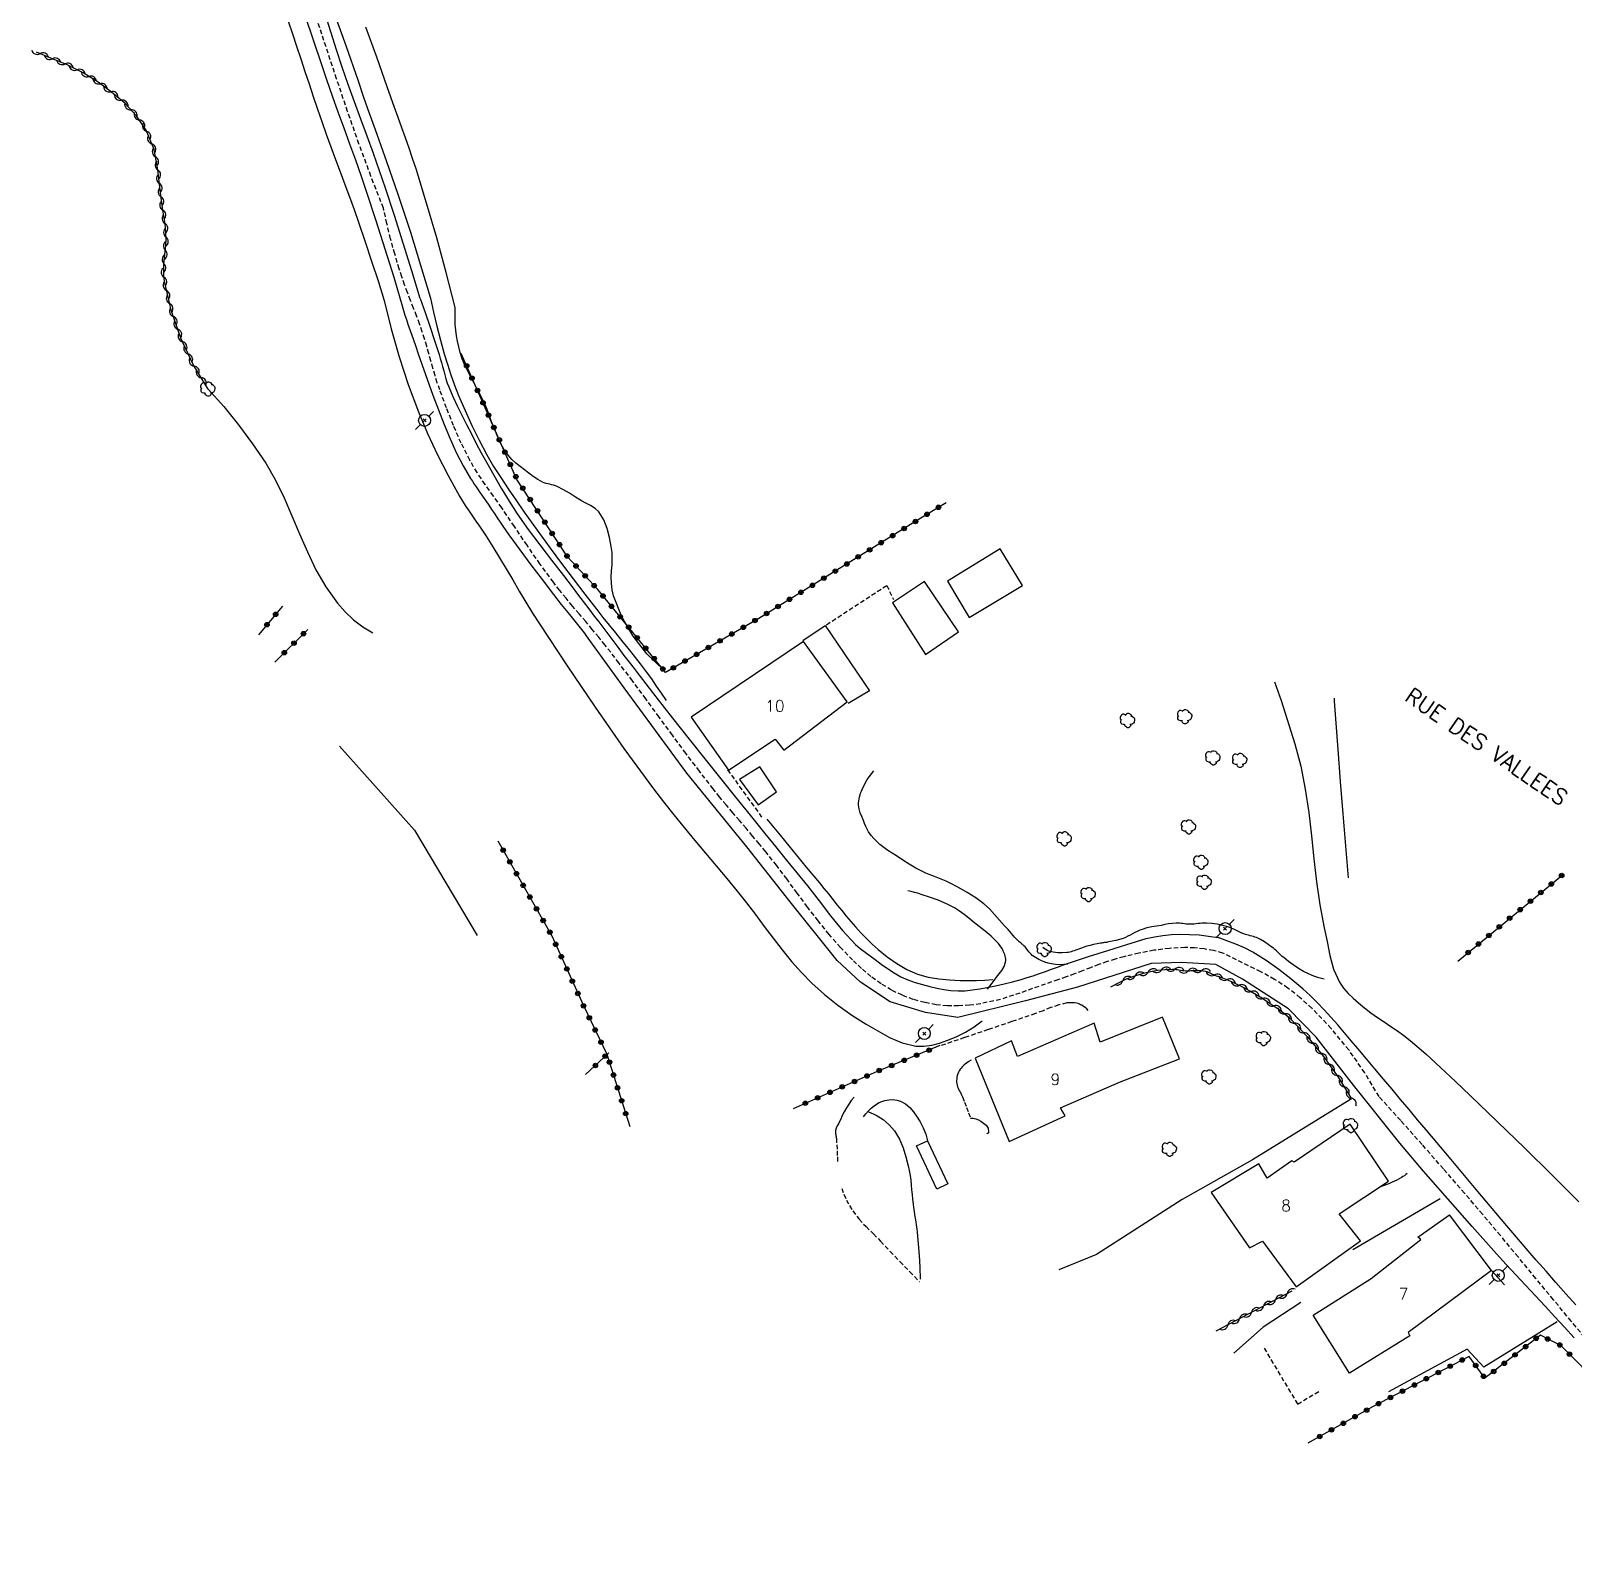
# Model space of a CAD drawing. Header units: millimetres. Extents: x 182998 to 184000, y 151998 to 153001.
# Drawn here: x 183378.7 to 183550.4, y 152199.2 to 152367.8 of the extents above; entities that cross this region are included whole.
import ezdxf
from ezdxf.enums import TextEntityAlignment as Align

# ---------------------------------------------------------------- set-up
doc = ezdxf.new("R2010")
doc.units = ezdxf.units.MM
doc.linetypes.add('DASHED', pattern=[0.75, 0.5, -0.25])
doc.layers.get('0').update_dxf_attribs({"linetype": 'CONTINUOUS'})
for name, color, linetype in [('W0001', 6, 'DASHED'), ('W0008', 7, 'CONTINUOUS'), ('W0017', 7, 'CONTINUOUS'), ('W0071', 7, 'CONTINUOUS'), ('W0101', 7, 'CONTINUOUS'), ('W0104', 1, 'CONTINUOUS'), ('W0112', 1, 'DASHED'), ('W0211', 2, 'CONTINUOUS'), ('W0214', 2, 'CONTINUOUS'), ('W0300', 7, 'CONTINUOUS'), ('W0310', 3, 'CONTINUOUS'), ('W0322', 7, 'CONTINUOUS'), ('W0323', 7, 'CONTINUOUS'), ('W0473', 7, 'CONTINUOUS'), ('W0510', 5, 'CONTINUOUS'), ('W0989', 7, 'CONTINUOUS'), ('W0991', 7, 'CONTINUOUS')]:
    doc.layers.add(name, color=color, linetype=linetype)
doc.styles.get("Standard").update_dxf_attribs({"font": 'romans.shx', "width": 0.85})

# ---------------------------------------------------------------- blocks, each defined once
blk = doc.blocks.new('T300')
for p, q in [((-0.8, 0.51), (-0.86, 0.34)), ((-0.86, 0.34), (-0.86, 0.17)), ((-0.86, 0.17), (-0.74, 0.06)), ((-0.69, 0.63), (-0.8, 0.51)), ((-0.8, -0.06), (-0.74, 0.06)), ((-0.74, 0.06), (-0.69, 0.11)), ((-0.57, 0.69), (-0.69, 0.63)), ((-0.46, 0.69), (-0.57, 0.69)), ((-0.29, 0.63), (-0.46, 0.69)), ((-0.29, 0.63), (-0.17, 0.74)), ((-0.23, 0.57), (-0.29, 0.63)), ((-0.17, 0.74), (-0.06, 0.8)), ((-0.06, 0.8), (0.06, 0.8)), ((0.06, 0.8), (0.23, 0.74)), ((0.23, 0.74), (0.34, 0.63)), ((0.34, 0.63), (0.4, 0.51)), ((0.46, 0.46), (0.34, 0.46)), ((0.4, 0.51), (0.4, 0.46)), ((0.57, 0.4), (0.46, 0.46)), ((0.57, 0.4), (0.69, 0.29)), ((0.69, 0.29), (0.74, 0.17)), ((0.74, 0.06), (0.69, -0.17)), ((0.74, 0.17), (0.74, 0.06)), ((-0.8, -0.17), (-0.8, -0.06)), ((-0.8, -0.23), (-0.8, -0.17)), ((-0.74, -0.34), (-0.8, -0.23)), ((-0.69, -0.4), (-0.74, -0.34)), ((-0.51, -0.46), (-0.69, -0.4)), ((-0.4, -0.46), (-0.51, -0.46)), ((-0.4, -0.46), (-0.34, -0.46)), ((-0.34, -0.46), (-0.34, -0.4)), ((-0.34, -0.51), (-0.34, -0.46)), ((-0.29, -0.63), (-0.34, -0.51)), ((-0.17, -0.74), (-0.29, -0.63)), ((-0.06, -0.8), (-0.17, -0.74)), ((0.06, -0.8), (-0.06, -0.8)), ((0.17, -0.74), (0.06, -0.8)), ((0.23, -0.69), (0.17, -0.74)), ((0.29, -0.46), (0.23, -0.46)), ((0.29, -0.63), (0.23, -0.69)), ((0.46, -0.4), (0.29, -0.46)), ((0.34, -0.51), (0.29, -0.63)), ((0.34, -0.51), (0.34, -0.46)), ((0.57, -0.34), (0.46, -0.4)), ((0.63, -0.29), (0.57, -0.34)), ((0.69, -0.17), (0.63, -0.29))]:
    blk.add_line(p, q)
blk = doc.blocks.new('T473')
for p, q in [((-0.166667, 0.166667), (0.166667, -0.166667)), ((-0.166667, -0.166667), (0.166667, 0.166667)), ((0.500001, 0.500001), (1.000002, 1.000002)), ((-1.000002, -1.000002), (-0.500001, -0.500001))]:
    blk.add_line(p, q)
blk.add_ellipse((0, 0), major_axis=(0.471405, 0.471405), ratio=1, start_param=5.4977871438, end_param=11.780972451)
blk = doc.blocks.new('t310o')
at = {"color": 0, "linetype": 'Continuous'}
for centre, start, end in [((-0.5, 0.38), 216.8699, 323.1304), ((0.5, -0.37), 36.8699, 143.1303)]:
    blk.add_arc(centre, 0.625, start, end, dxfattribs=at)
blk = doc.blocks.new('t323o')
at = {"color": 0, "linetype": 'Continuous'}
for radius in [0.25, 0.15]:
    blk.add_circle((0, 0), radius, dxfattribs=at)
blk = doc.blocks.new('t322o')
at = {"color": 0, "linetype": 'Continuous'}
for radius in [0.25, 0.15]:
    blk.add_circle((0, 0), radius, dxfattribs=at)

msp = doc.modelspace()

# ---------------------------------------------------------------- linework, layer by layer
at = {"layer": 'W0001'}
msp.add_lwpolyline([(183552.13, 152221.85), (183550.15, 152224.22), (183548.17, 152226.61), (183546.21, 152228.99), (183544.24, 152231.37), (183542.26, 152233.75), (183540.27, 152236.12), (183538.27, 152238.47), (183535.92, 152241.18), (183533.55, 152243.88), (183531.16, 152246.56), (183528.75, 152249.22), (183527.16, 152251.88), (183525.39, 152254.42), (183523.42, 152256.81), (183521.28, 152259.05), (183519.98, 152260.23), (183518.59, 152261.3), (183517.12, 152262.27), (183515.58, 152263.12), (183511.35, 152265.2), (183510.32, 152265.47), (183509.27, 152265.66), (183508.21, 152265.77), (183507.14, 152265.81), (183505.41, 152265.72), (183503.7, 152265.5), (183502.01, 152265.18), (183500.33, 152264.79), (183499.39, 152264.53), (183498.47, 152264.24), (183497.55, 152263.92), (183496.64, 152263.57), (183495.74, 152263.22), (183494.83, 152262.88), (183493.92, 152262.54), (183493.01, 152262.22), (183490.88, 152261.49), (183488.76, 152260.72), (183486.6, 152260.04), (183484.38, 152259.55), (183483.16, 152259.39), (183481.93, 152259.31), (183480.69, 152259.32), (183479.45, 152259.44), (183478.17, 152259.69), (183476.9, 152260.04), (183475.68, 152260.5), (183474.49, 152261.07), (183473.31, 152261.78), (183472.19, 152262.59), (183471.14, 152263.49), (183470.14, 152264.43), (183468.8, 152265.82), (183467.52, 152267.28), (183466.31, 152268.79), (183465.13, 152270.32), (183463.99, 152271.87), (183462.84, 152273.42), (183461.67, 152274.96), (183460.47, 152276.47), (183459.75, 152277.34), (183459.01, 152278.22), (183458.28, 152279.08), (183457.54, 152279.95), (183456.8, 152280.82), (183456.07, 152281.69), (183455.34, 152282.57), (183454.63, 152283.46), (183453.09, 152285.44), (183451.58, 152287.43), (183450.09, 152289.44), (183448.6, 152291.46), (183447.12, 152293.48), (183445.63, 152295.49), (183444.13, 152297.49), (183442.59, 152299.47), (183441.88, 152300.35), (183441.16, 152301.22), (183440.43, 152302.09), (183439.7, 152302.95), (183438.96, 152303.82), (183438.24, 152304.69), (183437.53, 152305.57), (183436.83, 152306.46), (183435.34, 152308.5), (183433.9, 152310.58), (183432.49, 152312.67), (183431.08, 152314.75), (183430.16, 152316.06), (183429.23, 152317.35), (183428.34, 152318.67), (183427.52, 152320.04), (183426.56, 152321.95), (183425.71, 152323.9), (183424.93, 152325.87), (183424.19, 152327.87), (183423.91, 152328.67), (183423.66, 152329.47), (183423.42, 152330.28), (183423.19, 152331.1), (183422.96, 152331.91), (183422.73, 152332.73), (183422.49, 152333.54), (183422.23, 152334.34), (183421.93, 152335.22), (183421.61, 152336.1), (183421.27, 152336.96), (183420.93, 152337.83), (183420.6, 152338.7), (183420.27, 152339.57), (183419.96, 152340.45), (183419.67, 152341.34), (183419.17, 152343.01), (183418.71, 152344.7), (183418.29, 152346.39), (183417.91, 152348.1), (183416.52, 152351.66), (183415.19, 152355.25), (183413.92, 152358.86), (183412.7, 152362.49), (183411.28, 152366.76), (183409.87, 152371.05)], dxfattribs=at)
at = {"layer": 'W0008'}
for points in [[(183409.19, 152369.48), (183410.07, 152366.84), (183410.96, 152364.2), (183411.57, 152362.41), (183412.21, 152360.62), (183412.85, 152358.83), (183413.5, 152357.05), (183414.15, 152355.26), (183414.8, 152353.47), (183415.43, 152351.68), (183416.04, 152349.89), (183417.07, 152346.73), (183418.07, 152343.57), (183419.05, 152340.41), (183419.99, 152337.23)], [(183421.99, 152338.04), (183421.07, 152341.13), (183420.12, 152344.21), (183419.15, 152347.27), (183418.14, 152350.33), (183417.48, 152352.27), (183416.8, 152354.19), (183416.1, 152356.11), (183415.4, 152358.02), (183414.69, 152359.94), (183414, 152361.86), (183413.33, 152363.79), (183412.69, 152365.73), (183411.63, 152369.03)], [(183421.99, 152338.04), (183422.54, 152336.5), (183423.08, 152334.95), (183423.6, 152333.39), (183424.11, 152331.83), (183424.24, 152331.38), (183424.37, 152330.92), (183424.49, 152330.47), (183424.62, 152330.01), (183424.74, 152329.55), (183424.87, 152329.1), (183425.02, 152328.64), (183425.18, 152328.2), (183425.63, 152327.13), (183426.12, 152326.09), (183426.64, 152325.06), (183427.16, 152324.04), (183427.7, 152322.98), (183428.24, 152321.92), (183428.8, 152320.87), (183429.37, 152319.82), (183430.19, 152318.37), (183431.03, 152316.92), (183431.9, 152315.5), (183432.81, 152314.09), (183434.04, 152312.34), (183435.33, 152310.63), (183436.64, 152308.93), (183437.94, 152307.23), (183438.43, 152306.59), (183438.92, 152305.94), (183439.41, 152305.29), (183439.9, 152304.64), (183440.4, 152304), (183440.89, 152303.35), (183441.38, 152302.7), (183441.88, 152302.06), (183442.44, 152301.31), (183443, 152300.57), (183443.57, 152299.82), (183444.13, 152299.08), (183444.69, 152298.33), (183445.26, 152297.59), (183445.82, 152296.85), (183446.39, 152296.11), (183448.24, 152293.73), (183450.1, 152291.35), (183451.96, 152288.99), (183453.83, 152286.63), (183455.46, 152284.59), (183457.1, 152282.56), (183458.75, 152280.53), (183460.39, 152278.5), (183461.57, 152277.04), (183462.75, 152275.58), (183463.94, 152274.12), (183465.13, 152272.66), (183466.43, 152271.02), (183467.7, 152269.34), (183469.03, 152267.7), (183470.47, 152266.16), (183470.99, 152265.7), (183471.53, 152265.28), (183472.09, 152264.88), (183472.65, 152264.48), (183473.34, 152263.97), (183474.04, 152263.46), (183474.76, 152262.98), (183475.51, 152262.55), (183476.29, 152262.21), (183477.1, 152261.93), (183477.91, 152261.69), (183478.74, 152261.48), (183479.51, 152261.3), (183480.29, 152261.15), (183481.08, 152261.03), (183481.88, 152260.98), (183482.69, 152261.01), (183483.5, 152261.1), (183484.3, 152261.23), (183485.1, 152261.37), (183486.06, 152261.55), (183487.01, 152261.76), (183487.96, 152261.99), (183488.9, 152262.25), (183489.59, 152262.46), (183490.26, 152262.68), (183490.94, 152262.91), (183491.61, 152263.15), (183492.28, 152263.39), (183492.95, 152263.63), (183493.63, 152263.87), (183494.3, 152264.1), (183496.42, 152264.8), (183498.55, 152265.48), (183500.68, 152266.16), (183502.81, 152266.83)], [(183419.99, 152337.23), (183420.14, 152336.72), (183420.3, 152336.21), (183420.47, 152335.7), (183420.63, 152335.19), (183420.92, 152334.37), (183421.21, 152333.54), (183421.5, 152332.71), (183421.79, 152331.89), (183422.19, 152330.74), (183422.59, 152329.58), (183422.99, 152328.43), (183423.42, 152327.29), (183424.04, 152325.66), (183424.67, 152324.04), (183425.34, 152322.43), (183426.06, 152320.84), (183426.42, 152320.12), (183426.8, 152319.42), (183427.19, 152318.72), (183427.6, 152318.03), (183427.81, 152317.71), (183428.01, 152317.39), (183428.23, 152317.08), (183428.44, 152316.77), (183428.66, 152316.46), (183428.88, 152316.15), (183429.1, 152315.84), (183429.31, 152315.53), (183429.63, 152315.05), (183429.95, 152314.58), (183430.27, 152314.11), (183430.58, 152313.63), (183430.9, 152313.16), (183431.22, 152312.69), (183431.55, 152312.22), (183431.88, 152311.75), (183433.09, 152310.07), (183434.32, 152308.41), (183435.57, 152306.76), (183436.83, 152305.11), (183437.71, 152303.99), (183438.61, 152302.87), (183439.51, 152301.75), (183440.42, 152300.65)], [(183531.05, 152244.03), (183525.89, 152250.48), (183521.74, 152255.84), (183518.68, 152259), (183513.54, 152262.28), (183510.59, 152263.92), (183506.77, 152264.14), (183503.38, 152264.03), (183495.19, 152261.41), (183489.4, 152259.88), (183481.86, 152258.02), (183478.25, 152258.57), (183474.32, 152259.77), (183471.04, 152261.95), (183468.42, 152264.36), (183463.18, 152270.91), (183458.37, 152277.03), (183451.7, 152285.22), (183444.71, 152294.73), (183440.42, 152300.65)], [(183502.81, 152266.83), (183503.75, 152267.02), (183504.69, 152267.16), (183505.64, 152267.25), (183506.59, 152267.29), (183507.65, 152267.28), (183508.72, 152267.22), (183509.78, 152267.09), (183510.83, 152266.91)], [(183550.67, 152226.03), (183549.56, 152227.28), (183548.45, 152228.53), (183547.34, 152229.78), (183546.24, 152231.03), (183545.14, 152232.3), (183542.34, 152235.58), (183539.55, 152238.89), (183536.78, 152242.21), (183534, 152245.52), (183533.05, 152246.65), (183532.1, 152247.78), (183531.15, 152248.91), (183530.2, 152250.04), (183529.25, 152251.17), (183528.3, 152252.3), (183527.35, 152253.43), (183526.39, 152254.56), (183525.65, 152255.44), (183524.91, 152256.33), (183524.16, 152257.2), (183523.39, 152258.07), (183522.64, 152258.88), (183521.87, 152259.68), (183521.09, 152260.46), (183520.27, 152261.21), (183518.95, 152262.31), (183517.58, 152263.37), (183516.17, 152264.36), (183514.71, 152265.28), (183513.78, 152265.77), (183512.81, 152266.19), (183511.82, 152266.56), (183510.83, 152266.91)], [(183550.48, 152222.36), (183549.41, 152223.55), (183548.34, 152224.72), (183547.25, 152225.89), (183546.16, 152227.05), (183545.07, 152228.22), (183543.99, 152229.38), (183542.9, 152230.55), (183541.83, 152231.73), (183539.11, 152234.78), (183536.4, 152237.85), (183533.72, 152240.93), (183531.05, 152244.03)]]:
    msp.add_lwpolyline(points, dxfattribs=at)
at = {"layer": 'W0017'}
for points in [[(183531.87, 152240.66), (183531.72, 152240.54), (183531.57, 152240.42), (183531.41, 152240.31), (183531.25, 152240.21), (183531, 152240.06), (183530.74, 152239.93), (183530.47, 152239.8), (183530.21, 152239.68), (183529.92, 152239.55), (183529.63, 152239.43), (183529.33, 152239.31), (183529.03, 152239.2)], [(183542.73, 152228.28), (183541.27, 152229.85)], [(183548.6, 152224.15), (183540.43, 152219.1), (183538.55, 152221.12), (183529.79, 152216.38)]]:
    msp.add_lwpolyline(points, dxfattribs=at)
at = {"layer": 'W0071'}
for points in [[(183494.11, 152263.96), (183493.65, 152263.91), (183493.19, 152263.9), (183492.74, 152263.92), (183492.28, 152263.99), (183491.92, 152264.07), (183491.56, 152264.19), (183491.22, 152264.34), (183490.88, 152264.49), (183490.69, 152264.59), (183490.5, 152264.69), (183490.32, 152264.81), (183490.15, 152264.94), (183490.02, 152265.06), (183489.9, 152265.19), (183489.78, 152265.33), (183489.67, 152265.47), (183489.57, 152265.61), (183489.46, 152265.75), (183489.34, 152265.88), (183489.22, 152266.01), (183489.15, 152266.08), (183489.08, 152266.14), (183489, 152266.2), (183488.93, 152266.26), (183488.85, 152266.32), (183488.78, 152266.38), (183488.7, 152266.45), (183488.63, 152266.51), (183488.43, 152266.72), (183488.22, 152266.93), (183488.03, 152267.14), (183487.83, 152267.36), (183487.64, 152267.58), (183487.45, 152267.8), (183487.26, 152268.01), (183487.06, 152268.23), (183486.5, 152268.85), (183485.95, 152269.48), (183485.38, 152270.1), (183484.76, 152270.67), (183483.86, 152271.34), (183482.91, 152271.93), (183481.93, 152272.48), (183480.94, 152273), (183480.57, 152273.18), (183480.2, 152273.34), (183479.82, 152273.49), (183479.44, 152273.63), (183479.06, 152273.78), (183478.68, 152273.93), (183478.3, 152274.09), (183477.94, 152274.26), (183477.19, 152274.66), (183476.45, 152275.09), (183475.73, 152275.54), (183475.02, 152276), (183474.55, 152276.31), (183474.08, 152276.61), (183473.63, 152276.94), (183473.19, 152277.29), (183472.85, 152277.61), (183472.52, 152277.94), (183472.21, 152278.29), (183471.93, 152278.67), (183471.75, 152278.98), (183471.6, 152279.3), (183471.46, 152279.63), (183471.34, 152279.96), (183471.17, 152280.38), (183471, 152280.8), (183470.87, 152281.24), (183470.8, 152281.7), (183470.81, 152281.92), (183470.82, 152282.15), (183470.86, 152282.37), (183470.91, 152282.58), (183470.97, 152282.79), (183471.04, 152283), (183471.12, 152283.21), (183471.2, 152283.41), (183471.46, 152283.97), (183471.77, 152284.51), (183472.12, 152285.01), (183472.52, 152285.49)], [(183485.15, 152261.18), (183485.42, 152261.5), (183485.67, 152261.83), (183485.92, 152262.16), (183486.16, 152262.5), (183486.45, 152262.88), (183486.75, 152263.27), (183487.02, 152263.7), (183487.17, 152264.18), (183487.19, 152264.35), (183487.19, 152264.52), (183487.16, 152264.69), (183487.13, 152264.86), (183487.08, 152265.02), (183487.02, 152265.17), (183486.96, 152265.32), (183486.89, 152265.47), (183486.74, 152265.75), (183486.57, 152266.01), (183486.37, 152266.25), (183486.16, 152266.49), (183485.56, 152267.08), (183484.91, 152267.63), (183484.24, 152268.15), (183483.58, 152268.68), (183483.08, 152269.08), (183482.57, 152269.49), (183482.05, 152269.87), (183481.5, 152270.22), (183480.6, 152270.68), (183479.67, 152271.07), (183478.72, 152271.41), (183477.77, 152271.73), (183477.4, 152271.85), (183477.03, 152271.95), (183476.66, 152272.05), (183476.28, 152272.13)]]:
    msp.add_lwpolyline(points, dxfattribs=at)
at = {"layer": 'W0101'}
for points in [[(183456.32, 152285.55), (183461.54, 152289), (183462.47, 152287.76), (183469.54, 152293.15), (183464.68, 152299.86), (183452.16, 152291.44)], [(183452.16, 152291.44), (183456.32, 152285.55)], [(183525.55, 152246.16), (183519.32, 152241.92), (183519.04, 152242.09), (183516.31, 152240.15), (183515.36, 152241.73), (183510.08, 152238.55), (183514.32, 152232.38), (183515.78, 152233.14), (183519.51, 152228.03), (183526.7, 152233.16), (183524.31, 152236.17), (183529.82, 152239.82)], [(183529.82, 152239.82), (183525.55, 152246.16)], [(183541.27, 152229.85), (183531.98, 152222.95), (183532.18, 152222.61), (183525.47, 152218.45), (183521.4, 152224.88), (183527.88, 152228.98), (183533.41, 152233.31), (183533.07, 152233.59), (183536.58, 152236.08)], [(183541.27, 152229.85), (183536.58, 152236.08)]]:
    msp.add_lwpolyline(points, dxfattribs=at)
msp.add_lwpolyline([(183497.03, 152257.39), (183488.49, 152253.68), (183487.82, 152255.42), (183483.78, 152253.49), (183487.57, 152244.22), (183493.8, 152247.09), (183493.29, 152247.96), (183499.86, 152250.82), (183506.54, 152253.43), (183504.66, 152258.06), (183497.7, 152255.28)], close=True, dxfattribs=at)
at = {"layer": 'W0104'}
for points in [[(183480.69, 152306.6), (183483.13, 152302.53), (183489.05, 152306.12), (183486.58, 152310.17)], [(183474.59, 152304.19), (183478.27, 152298.43), (183481.92, 152300.96), (183478.16, 152306.55)], [(183457.55, 152284.51), (183459.63, 152281.7), (183461.68, 152283.13), (183459.83, 152285.91)], [(183478.5, 152244.31), (183480.74, 152239.51), (183479.51, 152238.93), (183477.26, 152243.73), (183478.5, 152244.31)]]:
    msp.add_lwpolyline(points, close=True, dxfattribs=at)
msp.add_lwpolyline([(183464.6, 152300), (183467.1, 152301.66), (183472.01, 152294.39), (183469.65, 152292.96)], dxfattribs=at)
at = {"layer": 'W0112'}
for points in [[(183467.24, 152301.74), (183473.95, 152306.12), (183474.68, 152304.55)], [(183456.21, 152285.6), (183460.14, 152280.16)], [(183496.38, 152258.82), (183496.21, 152258.98), (183496.03, 152259.13), (183495.85, 152259.26), (183495.65, 152259.38), (183495.52, 152259.45), (183495.39, 152259.52), (183495.26, 152259.57), (183495.12, 152259.61), (183494.84, 152259.65), (183494.56, 152259.67), (183494.27, 152259.67), (183493.99, 152259.64), (183493.09, 152259.43), (183492.21, 152259.12), (183491.35, 152258.78), (183490.49, 152258.46), (183487.86, 152257.57), (183485.23, 152256.68), (183482.61, 152255.79), (183479.99, 152254.89)], [(183483.35, 152253.26), (183483.08, 152253.11), (183482.82, 152252.94), (183482.57, 152252.75), (183482.34, 152252.53), (183482.22, 152252.4), (183482.11, 152252.26), (183482.01, 152252.1), (183481.92, 152251.94), (183481.85, 152251.76), (183481.79, 152251.57), (183481.75, 152251.38), (183481.73, 152251.19), (183481.72, 152251.01), (183481.72, 152250.83), (183481.75, 152250.66), (183481.78, 152250.48), (183481.84, 152250.31), (183481.9, 152250.15), (183481.97, 152249.98), (183482.06, 152249.83), (183482.14, 152249.67), (183482.22, 152249.51), (183482.3, 152249.35), (183482.37, 152249.19), (183482.61, 152248.61), (183482.84, 152248.02), (183483.06, 152247.43), (183483.27, 152246.83)], [(183470.3, 152249.16), (183470, 152248.77), (183469.72, 152248.37), (183469.46, 152247.96), (183469.21, 152247.54), (183469.07, 152247.27), (183468.94, 152246.99), (183468.82, 152246.72), (183468.7, 152246.44), (183468.58, 152246.2), (183468.44, 152245.95), (183468.33, 152245.7), (183468.25, 152245.43), (183468.24, 152245.32), (183468.24, 152245.21), (183468.25, 152245.1), (183468.27, 152244.99), (183468.29, 152244.88), (183468.31, 152244.78), (183468.32, 152244.67), (183468.34, 152244.56), (183468.38, 152243.87), (183468.42, 152243.18), (183468.45, 152242.5), (183468.48, 152241.81)], [(183483.27, 152246.83), (183483.58, 152246.81), (183483.88, 152246.74), (183484.16, 152246.63), (183484.42, 152246.47), (183484.7, 152246.28), (183485.01, 152246.04), (183485.24, 152245.69), (183485.29, 152245.26), (183485.27, 152245.19), (183485.21, 152245.13), (183485.14, 152245.1), (183485.07, 152245.09)], [(183468.93, 152239), (183469.17, 152238.35), (183469.46, 152237.71), (183469.79, 152237.09), (183470.16, 152236.5), (183470.86, 152235.59), (183471.64, 152234.75), (183472.46, 152233.95), (183473.25, 152233.13), (183474.33, 152231.99), (183475.41, 152230.86), (183476.5, 152229.73), (183477.58, 152228.63)], [(183515.95, 152221.23), (183519.68, 152215), (183522.13, 152216.46)]]:
    msp.add_lwpolyline(points, dxfattribs=at)
at = {"layer": 'W0211'}
for points in [[(183412.32, 152370.09), (183413.72, 152366.19), (183415.09, 152362.28), (183415.71, 152360.47), (183416.34, 152358.67), (183416.98, 152356.87), (183417.62, 152355.08), (183418.26, 152353.28), (183418.89, 152351.48), (183419.51, 152349.67), (183420.12, 152347.86), (183420.91, 152345.42), (183421.67, 152342.98), (183422.42, 152340.53), (183423.14, 152338.07)], [(183407.3, 152368.91), (183407.78, 152367.52), (183408.25, 152366.12), (183408.71, 152364.72), (183409.17, 152363.32), (183409.63, 152361.92), (183410.09, 152360.52), (183410.56, 152359.12), (183411.04, 152357.73), (183411.54, 152356.32), (183412.05, 152354.93), (183412.57, 152353.53), (183413.1, 152352.14), (183413.62, 152350.74), (183414.14, 152349.35), (183414.65, 152347.95), (183415.14, 152346.54), (183415.88, 152344.37), (183416.6, 152342.2), (183417.31, 152340.02), (183417.99, 152337.83)], [(183417.99, 152337.83), (183418.77, 152334.67), (183419.67, 152331.55), (183420.68, 152328.46), (183421.82, 152325.42), (183422.82, 152323.01), (183423.92, 152320.65), (183425.11, 152318.33), (183426.37, 152316.05), (183426.71, 152315.48), (183427.07, 152314.91), (183427.44, 152314.36), (183427.83, 152313.81), (183428.21, 152313.27), (183428.6, 152312.72), (183428.97, 152312.17), (183429.34, 152311.61), (183430.1, 152310.4), (183430.85, 152309.18), (183431.58, 152307.95), (183432.31, 152306.72), (183433.04, 152305.49), (183433.77, 152304.26), (183434.52, 152303.04), (183435.29, 152301.84), (183438.35, 152297.17), (183441.47, 152292.55), (183444.67, 152287.98), (183447.96, 152283.49), (183449.09, 152282.03), (183450.23, 152280.58), (183451.4, 152279.16), (183452.58, 152277.74), (183453.77, 152276.33), (183454.95, 152274.92), (183456.13, 152273.51), (183457.3, 152272.08), (183458.33, 152270.8), (183459.32, 152269.48), (183460.3, 152268.16), (183461.29, 152266.85), (183462.3, 152265.54), (183463.34, 152264.26), (183464.44, 152263.02), (183465.6, 152261.84), (183467.01, 152260.57), (183468.49, 152259.39), (183470.05, 152258.3), (183471.66, 152257.29), (183472.94, 152256.53), (183474.26, 152255.79), (183475.67, 152255.19), (183477.17, 152254.84), (183478.06, 152254.82), (183478.95, 152254.94), (183479.81, 152255.17), (183480.64, 152255.45), (183481.69, 152255.87), (183482.7, 152256.38), (183483.67, 152256.98), (183484.58, 152257.65)], [(183423.14, 152338.07), (183423.48, 152336.51), (183423.85, 152334.96), (183424.25, 152333.42), (183424.68, 152331.89), (183425.04, 152330.72), (183425.43, 152329.56), (183425.84, 152328.4), (183426.28, 152327.26), (183427, 152325.58), (183427.75, 152323.91), (183428.56, 152322.27), (183429.42, 152320.65), (183430.18, 152319.36), (183430.98, 152318.11), (183431.81, 152316.87), (183432.65, 152315.64), (183433.58, 152314.28), (183434.54, 152312.93), (183435.5, 152311.6), (183436.48, 152310.26), (183437.75, 152308.54), (183439.04, 152306.83), (183440.35, 152305.13), (183441.66, 152303.43), (183442.34, 152302.56), (183443.03, 152301.7), (183443.73, 152300.84), (183444.43, 152299.98), (183445.13, 152299.12), (183445.82, 152298.25), (183446.5, 152297.38), (183447.16, 152296.49), (183447.74, 152295.71), (183448.29, 152294.91), (183448.84, 152294.11), (183449.37, 152293.3)], [(183449.04, 152296.74), (183447.25, 152298.49), (183445.72, 152300.47), (183444.47, 152302.63), (183443.53, 152304.95), (183443.36, 152305.63), (183443.29, 152306.33), (183443.28, 152307.03), (183443.31, 152307.72), (183443.36, 152308.4), (183443.39, 152309.08), (183443.37, 152309.77), (183443.28, 152310.46), (183443.08, 152311.44), (183442.83, 152312.44), (183442.46, 152313.4), (183441.9, 152314.29), (183441.48, 152314.69), (183440.98, 152315), (183440.46, 152315.26), (183439.97, 152315.53), (183439.31, 152315.95), (183438.64, 152316.37), (183437.96, 152316.77), (183437.25, 152317.12), (183437.05, 152317.2), (183436.84, 152317.26), (183436.64, 152317.32), (183436.43, 152317.37), (183436.23, 152317.41), (183436.02, 152317.47), (183435.82, 152317.54), (183435.62, 152317.62), (183435.09, 152317.91), (183434.58, 152318.24), (183434.09, 152318.6), (183433.61, 152318.97), (183433.13, 152319.34), (183432.65, 152319.72), (183432.19, 152320.13), (183431.79, 152320.6), (183431.33, 152321.29), (183430.92, 152322.03), (183430.57, 152322.79), (183430.26, 152323.56), (183429.96, 152324.33), (183429.67, 152325.1), (183429.37, 152325.87), (183429.04, 152326.63), (183428.71, 152327.3), (183428.36, 152327.96), (183428, 152328.62), (183427.64, 152329.28), (183427.29, 152329.95), (183426.97, 152330.63), (183426.68, 152331.33), (183426.45, 152332.05), (183426.29, 152332.66), (183426.15, 152333.28), (183426.05, 152333.9), (183425.97, 152334.53), (183425.91, 152335.15), (183425.89, 152335.78), (183425.88, 152336.41), (183425.91, 152337.04)], [(183517.11, 152295.4), (183517.87, 152293.3), (183519.37, 152288.5), (183520.04, 152285.98), (183520.54, 152283.42), (183520.92, 152280.84), (183521.22, 152278.26), (183521.5, 152275.69), (183521.8, 152273.12), (183522.17, 152270.55), (183522.66, 152268), (183522.96, 152266.48), (183523.27, 152264.93), (183523.69, 152263.39), (183524.34, 152261.94), (183524.78, 152261.29), (183525.3, 152260.71), (183525.87, 152260.18), (183526.45, 152259.67), (183527.13, 152259.09), (183527.85, 152258.55), (183528.58, 152258.03), (183529.32, 152257.53), (183530.06, 152257.03), (183530.8, 152256.53), (183531.53, 152256.01), (183532.23, 152255.46), (183533.95, 152253.98), (183535.61, 152252.45), (183537.25, 152250.89), (183538.88, 152249.34), (183541.94, 152246.41), (183544.97, 152243.47), (183547.99, 152240.5), (183550.98, 152237.52)], [(183460.61, 152280.1), (183462.07, 152278.32), (183463.53, 152276.55), (183464.99, 152274.77), (183466.45, 152273), (183466.95, 152272.38), (183467.45, 152271.77), (183467.94, 152271.15), (183468.43, 152270.53), (183468.93, 152269.92), (183469.43, 152269.31), (183469.94, 152268.7), (183470.47, 152268.11), (183471.07, 152267.45), (183471.68, 152266.8), (183472.32, 152266.17), (183473, 152265.59), (183474.01, 152264.79), (183475.06, 152264.04), (183476.18, 152263.37), (183477.37, 152262.84), (183478.54, 152262.5), (183479.73, 152262.32), (183480.93, 152262.23), (183482.12, 152262.16), (183483.02, 152262.13), (183483.93, 152262.13), (183484.84, 152262.17), (183485.74, 152262.25)], [(183471.93, 152247.51), (183472.76, 152247.14), (183473.53, 152246.66), (183474.22, 152246.08), (183474.82, 152245.4), (183475.38, 152244.5), (183475.79, 152243.51), (183476.08, 152242.5), (183476.34, 152241.5), (183476.45, 152240.98), (183476.54, 152240.45), (183476.61, 152239.92), (183476.67, 152239.38), (183476.71, 152238.85), (183476.76, 152238.32), (183476.81, 152237.79), (183476.87, 152237.26), (183476.93, 152236.87), (183476.98, 152236.48), (183477.05, 152236.08), (183477.11, 152235.69), (183477.17, 152235.3), (183477.22, 152234.91), (183477.28, 152234.51), (183477.32, 152234.12), (183477.44, 152232.82), (183477.54, 152231.52), (183477.61, 152230.22), (183477.66, 152228.92)]]:
    msp.add_lwpolyline(points, dxfattribs=at)
at = {"layer": 'W0214'}
for points in [[(183425.91, 152337.04), (183424.91, 152340.93), (183423.85, 152344.8), (183422.72, 152348.66), (183421.54, 152352.49), (183421.16, 152353.64), (183420.77, 152354.78), (183420.37, 152355.92), (183419.96, 152357.05), (183419.54, 152358.19), (183419.13, 152359.32), (183418.72, 152360.46), (183418.33, 152361.6), (183417.16, 152364.92), (183415.96, 152368.24)], [(183471.37, 152246.97), (183471.62, 152247.32), (183471.9, 152247.65), (183472.21, 152247.94), (183472.55, 152248.21), (183472.82, 152248.39), (183473.11, 152248.55), (183473.41, 152248.68), (183473.73, 152248.77), (183474.16, 152248.85), (183474.61, 152248.88), (183475.06, 152248.84), (183475.49, 152248.71), (183476.04, 152248.4), (183476.51, 152247.99), (183476.91, 152247.52), (183477.26, 152247.03), (183477.67, 152246.4), (183478.01, 152245.73), (183478.29, 152245.03), (183478.5, 152244.31)]]:
    msp.add_lwpolyline(points, dxfattribs=at)
at = {"layer": 'W0300'}
for points in [[(183398.41, 152327.96), (183400.14, 152326.01), (183401.79, 152323.98), (183403.34, 152321.88), (183404.8, 152319.71), (183405.89, 152317.82), (183406.85, 152315.86), (183407.73, 152313.86), (183408.57, 152311.85), (183409.44, 152309.84), (183410.4, 152307.86), (183411.5, 152305.95), (183412.78, 152304.15), (183413.64, 152303.17), (183414.59, 152302.29), (183415.62, 152301.5), (183416.72, 152300.82)], [(183413.01, 152288.23), (183421.38, 152278.86), (183428.34, 152267.14)], [(183522.66, 152262.28), (183522.06, 152262.44), (183521.48, 152262.64), (183520.91, 152262.88), (183520.35, 152263.15), (183519.77, 152263.49), (183519.21, 152263.87), (183518.67, 152264.27), (183518.14, 152264.69), (183517.97, 152264.83), (183517.8, 152264.98), (183517.64, 152265.13), (183517.48, 152265.28), (183517.32, 152265.44), (183517.16, 152265.59), (183516.99, 152265.73), (183516.82, 152265.87), (183516.41, 152266.16), (183515.99, 152266.44), (183515.56, 152266.69), (183515.1, 152266.91), (183514.93, 152266.98), (183514.76, 152267.04), (183514.58, 152267.09), (183514.41, 152267.13), (183514.23, 152267.17), (183514.05, 152267.22), (183513.87, 152267.27), (183513.7, 152267.33), (183513.47, 152267.42), (183513.25, 152267.52), (183513.03, 152267.63), (183512.81, 152267.73), (183512.59, 152267.84), (183512.37, 152267.94), (183512.14, 152268.04), (183511.9, 152268.12), (183511.33, 152268.27), (183510.74, 152268.4), (183510.14, 152268.49), (183509.55, 152268.54), (183509.31, 152268.54), (183509.07, 152268.53), (183508.84, 152268.5), (183508.6, 152268.48), (183508.37, 152268.45), (183508.14, 152268.42), (183507.9, 152268.4), (183507.67, 152268.4), (183507.47, 152268.4), (183507.29, 152268.42), (183507.1, 152268.45), (183506.91, 152268.47), (183506.72, 152268.5), (183506.53, 152268.52), (183506.34, 152268.53), (183506.15, 152268.54), (183505.74, 152268.5), (183505.33, 152268.44), (183504.92, 152268.36), (183504.52, 152268.28), (183503.99, 152268.19), (183503.45, 152268.1), (183502.91, 152267.99), (183502.39, 152267.83), (183502.11, 152267.73), (183501.84, 152267.61), (183501.58, 152267.47), (183501.32, 152267.33), (183501.06, 152267.19), (183500.8, 152267.06), (183500.53, 152266.93), (183500.25, 152266.82), (183499.85, 152266.7), (183499.45, 152266.6), (183499.04, 152266.51), (183498.63, 152266.43), (183498.52, 152266.41), (183498.41, 152266.39), (183498.3, 152266.37), (183498.19, 152266.36), (183498.08, 152266.34), (183497.97, 152266.33), (183497.86, 152266.31), (183497.76, 152266.29), (183497.37, 152266.22), (183496.98, 152266.14), (183496.59, 152266.05), (183496.21, 152265.95), (183496.01, 152265.89), (183495.81, 152265.82), (183495.61, 152265.75), (183495.41, 152265.67), (183495.21, 152265.6), (183495.01, 152265.52), (183494.81, 152265.45), (183494.61, 152265.39), (183494.46, 152265.35), (183494.31, 152265.3), (183494.15, 152265.27), (183493.99, 152265.25), (183493.49, 152265.23), (183492.99, 152265.24), (183492.49, 152265.3), (183492, 152265.42), (183491.82, 152265.49), (183491.64, 152265.58), (183491.48, 152265.69), (183491.33, 152265.81)], [(183525.69, 152248.97), (183514.68, 152242.18), (183506.82, 152237.77), (183497.31, 152231.65), (183493.1, 152229.95)], [(183535.57, 152237.83), (183525.83, 152232.15)], [(183520.05, 152226.31), (183515.86, 152223.56), (183512.6, 152220.65)]]:
    msp.add_lwpolyline(points, dxfattribs=at)
at = {"layer": 'W0310'}
for points in [[(183398.41, 152327.96), (183396.74, 152330.71), (183395.37, 152333.62), (183394.31, 152336.65), (183393.56, 152339.78), (183393.47, 152340.48), (183393.45, 152341.18), (183393.48, 152341.88), (183393.54, 152342.58), (183393.61, 152343.27), (183393.67, 152343.96), (183393.71, 152344.66), (183393.69, 152345.36), (183393.64, 152345.99), (183393.56, 152346.63), (183393.46, 152347.26), (183393.35, 152347.88), (183393.06, 152350.09), (183392.81, 152352.36), (183392.37, 152354.64), (183391.51, 152356.78), (183390.43, 152358.38), (183389.11, 152359.78), (183387.65, 152361), (183386.14, 152362.12), (183384.47, 152363.17), (183382.7, 152364.05), (183380.9, 152364.81), (183379.3, 152365.46)], [(183498.88, 152261.43), (183499.75, 152261.9), (183500.65, 152262.31), (183501.58, 152262.66), (183502.53, 152262.95), (183503.32, 152263.14), (183504.13, 152263.28), (183504.94, 152263.36), (183505.76, 152263.4), (183505.94, 152263.39), (183506.12, 152263.38), (183506.3, 152263.35), (183506.47, 152263.32), (183506.65, 152263.29), (183506.83, 152263.27), (183507.01, 152263.24), (183507.19, 152263.23), (183507.34, 152263.23), (183507.5, 152263.23), (183507.65, 152263.23), (183507.81, 152263.24), (183507.96, 152263.25), (183508.11, 152263.26), (183508.27, 152263.26), (183508.42, 152263.26), (183508.68, 152263.25), (183508.93, 152263.24), (183509.18, 152263.22), (183509.43, 152263.17), (183509.57, 152263.14), (183509.7, 152263.09), (183509.82, 152263.04), (183509.95, 152262.98), (183510.07, 152262.92), (183510.19, 152262.86), (183510.32, 152262.81), (183510.44, 152262.75), (183510.62, 152262.68), (183510.8, 152262.62), (183510.98, 152262.55), (183511.16, 152262.49), (183511.34, 152262.43), (183511.52, 152262.36), (183511.7, 152262.29), (183511.88, 152262.22), (183512.37, 152262), (183512.86, 152261.78), (183513.34, 152261.54), (183513.81, 152261.29), (183514.45, 152260.94), (183515.08, 152260.58), (183515.7, 152260.2), (183516.31, 152259.81), (183516.97, 152259.37), (183517.62, 152258.93), (183518.25, 152258.45), (183518.84, 152257.92), (183520.78, 152255.87), (183522.58, 152253.69), (183524.21, 152251.38), (183525.69, 152248.97)], [(183519.04, 152227.58), (183510.58, 152223.1)]]:
    msp.add_lwpolyline(points, dxfattribs=at)
at = {"layer": 'W0322'}
for points in [[(183406.67, 152303.79), (183403.99, 152300.6)], [(183430.64, 152277.7), (183436.67, 152267.1), (183440.17, 152259.36), (183442.79, 152253.93)], [(183442.79, 152253.93), (183445.33, 152245.9)]]:
    msp.add_lwpolyline(points, dxfattribs=at)
at = {"layer": 'W0323'}
for points in [[(183480.56, 152315.32), (183477.08, 152313.19), (183459.7, 152302.44), (183449.31, 152296.44), (183441.77, 152305.66), (183438.4, 152309.3), (183432.78, 152317.9), (183426.56, 152331.92)], [(183409.48, 152301.2), (183405.82, 152297.57)], [(183537.51, 152264.3), (183549.33, 152274.03)], [(183479.87, 152254.89), (183472.88, 152252.03), (183463.51, 152247.87)], [(183440.42, 152251.67), (183443.01, 152254.1)], [(183544.65, 152181.81), (183552.47, 152187.35), (183561.91, 152194.15), (183567.94, 152199.28), (183563.34, 152204.56), (183551.35, 152219.13), (183548.99, 152221.52), (183546.72, 152222.67), (183540.54, 152217.87), (183538.77, 152220.31)], [(183538.77, 152220.31), (183528.02, 152214.69), (183520.84, 152210.66)]]:
    msp.add_lwpolyline(points, dxfattribs=at)
at = {"layer": 'W0510'}
msp.add_lwpolyline([(183525.35, 152273.56), (183525.04, 152277.13), (183524.74, 152280.7), (183524.46, 152284.28), (183524.2, 152287.85), (183523.8, 152293.23), (183523.78, 152293.56)], dxfattribs=at)

# ---------------------------------------------------------------- block references
at = {"layer": 'W0300'}
for p in [(183398.41, 152327.96), (183500.79, 152291.08), (183507.16, 152291.5), (183510.3, 152286.92), (183513.28, 152286.64), (183507.58, 152279.23), (183493.74, 152277.91), (183508.96, 152275.3), (183509.32, 152273.08), (183496.41, 152271.71), (183491.52, 152265.59), (183515.92, 152255.68), (183509.86, 152251.41), (183525.63, 152245.99), (183505.45, 152243.35)]:
    msp.add_blockref('T300', p, dxfattribs=at)
at = {"layer": 'W0310'}
for p, rotation in [((183379.68, 152365.31), 158.1050390113167), ((183381.07, 152364.74), 156.9655114090836), ((183382.45, 152364.16), 156.9655114090836), ((183383.8, 152363.5), 153.5596137476145), ((183385.11, 152362.77), 147.9178125929964), ((183386.36, 152361.96), 143.5403770694149), ((183387.57, 152361.06), 143.5403770694149), ((183388.72, 152360.11), 140.0223152606531), ((183389.8, 152359.06), 133.4158200743607), ((183390.75, 152357.91), 123.8278645167072), ((183391.56, 152356.65), 111.7968999845479), ((183392.12, 152355.26), 111.7968999845479), ((183392.53, 152353.82), 101.0405834905112), ((183392.81, 152352.35), 96.20821180198821), ((183392.97, 152350.86), 96.20821180198821), ((183393.15, 152349.37), 97.60296176326197), ((183393.35, 152347.88), 99.63820539421098), ((183393.59, 152346.4), 97.42530558473274), ((183393.7, 152344.9), 90.96740449547146), ((183393.62, 152343.41), 84.8775616315243), ((183393.48, 152341.91), 85.06675805205987), ((183393.48, 152340.42), 97.38290017850194), ((183393.76, 152338.94), 103.4236636947666), ((183394.11, 152337.49), 103.4236636947666), ((183394.52, 152336.05), 109.3323837900934), ((183395.02, 152334.63), 109.3323837900934), ((183395.56, 152333.23), 115.2411053084279), ((183396.19, 152331.87), 115.2411053084279), ((183396.85, 152330.53), 121.1498282512824), ((183397.63, 152329.24), 121.1498282512824), ((183503.05, 152263.07), 13.41188290738907), ((183504.53, 152263.32), 6.093883335663197), ((183506.03, 152263.39), 354.9342256380415), ((183507.52, 152263.23), 2.126690645811354), ((183509.01, 152263.24), 354.9677416228205), ((183500.22, 152262.11), 24.38975609793897), ((183501.61, 152262.67), 17.0715098343729), ((183510.42, 152262.76), 337.3439514247938), ((183511.83, 152262.24), 337.6887307333768), ((183513.19, 152261.61), 333.8056683873689), ((183514.52, 152260.91), 329.9933724136307), ((183515.8, 152260.14), 327.0765056176481), ((183517.06, 152259.31), 325.7524447818221), ((183518.27, 152258.43), 318.2080344947478), ((183519.35, 152257.39), 313.3858471173166), ((183520.38, 152256.3), 313.3858471173166), ((183521.36, 152255.17), 309.405264734927), ((183522.31, 152254.01), 309.405264734927), ((183523.2, 152252.8), 305.4246817135909), ((183524.07, 152251.58), 305.4246817135909), ((183524.87, 152250.31), 301.4440980516979), ((183525.65, 152249.03), 301.4440980516979), ((183518.53, 152227.31), 207.8868931281413), ((183514.55, 152225.21), 207.8868931281413), ((183515.88, 152225.91), 207.8868931281413), ((183517.21, 152226.61), 207.8868931281413), ((183511.9, 152223.8), 207.8868931281413), ((183513.23, 152224.5), 207.8868931281413)]:
    msp.add_blockref('t310o', p, dxfattribs=dict(at, rotation=rotation))
at = {"layer": 'W0322'}
for p, rotation in [((183405.92, 152302.9), 229.8913532672539), ((183404.95, 152301.75), 229.8913532672539), ((183431.24, 152276.64), 299.6355201252545), ((183431.98, 152275.34), 299.6355201252545), ((183432.72, 152274.03), 299.6355201252545), ((183433.47, 152272.73), 299.6355201252545), ((183434.21, 152271.43), 299.6355201252545), ((183434.95, 152270.12), 299.6355201252545), ((183435.69, 152268.82), 299.6355201252545), ((183436.43, 152267.52), 299.6355201252545), ((183437.09, 152266.17), 294.32388872001), ((183437.71, 152264.8), 294.32388872001), ((183438.33, 152263.43), 294.32388872001), ((183438.94, 152262.07), 294.32388872001), ((183439.56, 152260.7), 294.32388872001), ((183440.18, 152259.33), 295.7478779951833), ((183440.83, 152257.98), 295.7478779951833), ((183441.48, 152256.63), 295.7478779951833), ((183442.14, 152255.28), 295.7478779951833), ((183443.07, 152253.05), 287.5921041111659), ((183443.52, 152251.62), 287.5921041111659), ((183443.97, 152250.19), 287.5921041111659), ((183444.43, 152248.76), 287.5921041111659), ((183444.88, 152247.33), 287.5921041111659)]:
    msp.add_blockref('t322o', p, dxfattribs=dict(at, rotation=rotation))
at = {"layer": 'W0323'}
for p, rotation in [((183427.17, 152330.55), 113.944550349684), ((183427.77, 152329.18), 113.944550349684), ((183428.38, 152327.8), 113.944550349684), ((183428.99, 152326.43), 113.944550349684), ((183429.6, 152325.06), 113.944550349684), ((183430.21, 152323.69), 113.944550349684), ((183430.82, 152322.32), 113.944550349684), ((183431.43, 152320.95), 113.944550349684), ((183432.04, 152319.58), 113.944550349684), ((183432.65, 152318.21), 113.944550349684), ((183433.42, 152316.93), 123.1814658858609), ((183434.24, 152315.67), 123.1814658858609), ((183479.71, 152314.8), 211.5818010833791), ((183435.06, 152314.42), 123.1814658858609), ((183435.88, 152313.16), 123.1814658858609), ((183477.15, 152313.23), 211.5818010833791), ((183478.43, 152314.02), 211.5818010833791), ((183436.7, 152311.9), 123.1814658858609), ((183474.6, 152311.65), 211.7217767859209), ((183475.88, 152312.44), 211.7217767859209), ((183437.52, 152310.65), 123.1814658858609), ((183472.05, 152310.08), 211.7217767859209), ((183473.32, 152310.87), 211.7217767859209), ((183438.34, 152309.39), 123.1814658858609), ((183439.35, 152308.28), 132.7483733963453), ((183469.5, 152308.5), 211.7217767859209), ((183470.77, 152309.29), 211.7217767859209), ((183440.37, 152307.18), 132.7483733963453), ((183441.38, 152306.08), 132.7483733963453), ((183465.67, 152306.13), 211.7217767859209), ((183466.94, 152306.92), 211.7217767859209), ((183468.22, 152307.71), 211.7217767859209), ((183442.36, 152304.94), 129.2830457001929), ((183463.12, 152304.56), 211.7217767859209), ((183464.39, 152305.34), 211.7217767859209), ((183443.31, 152303.78), 129.2830457001929), ((183444.26, 152302.62), 129.2830457001929), ((183460.57, 152302.98), 211.7217767859209), ((183461.84, 152303.77), 211.7217767859209), ((183445.21, 152301.46), 129.2830457001929), ((183457.98, 152301.45), 210.0415724319907), ((183459.28, 152302.2), 210.0415724319907), ((183407.95, 152299.68), 224.7364622002708), ((183409.01, 152300.74), 224.7364622002708), ((183446.16, 152300.29), 129.2830457001929), ((183454.09, 152299.2), 210.0415724319907), ((183455.39, 152299.95), 210.0415724319907), ((183456.69, 152300.7), 210.0415724319907), ((183406.88, 152298.63), 224.7364622002708), ((183447.11, 152299.13), 129.2830457001929), ((183448.06, 152297.97), 129.2830457001929), ((183451.49, 152297.7), 210.0415724319907), ((183452.79, 152298.45), 210.0415724319907), ((183449.01, 152296.81), 129.2830457001929), ((183450.19, 152296.95), 210.0415724319907), ((183549.09, 152273.83), 39.46090921670307), ((183546.77, 152271.93), 39.46090921670307), ((183547.93, 152272.88), 39.46090921670307), ((183544.46, 152270.02), 39.46090921670307), ((183545.61, 152270.97), 39.46090921670307), ((183543.3, 152269.07), 39.46090921670307), ((183540.98, 152267.16), 39.46090921670307), ((183542.14, 152268.11), 39.46090921670307), ((183538.67, 152265.25), 39.46090921670307), ((183539.82, 152266.21), 39.46090921670307), ((183442.6, 152253.72), 43.12227307489013), ((183475.89, 152253.26), 202.2788543479399), ((183477.27, 152253.83), 202.2788543479399), ((183478.66, 152254.39), 202.2788543479399), ((183441.51, 152252.69), 43.12227307489013), ((183471.74, 152251.52), 203.9017439113659), ((183473.11, 152252.12), 202.2788543479399), ((183474.5, 152252.69), 202.2788543479399), ((183467.62, 152249.7), 203.9017439113659), ((183468.99, 152250.3), 203.9017439113659), ((183470.36, 152250.91), 203.9017439113659), ((183464.88, 152248.48), 203.9017439113659), ((183466.25, 152249.09), 203.9017439113659), ((183546.25, 152222.31), 217.8599040213429), ((183547.53, 152222.25), 153.1556545336772), ((183543.89, 152220.47), 217.8599040213429), ((183545.07, 152221.39), 217.8599040213429), ((183548.87, 152221.58), 153.1556545336772), ((183549.95, 152220.55), 134.6639355742568), ((183535.35, 152218.52), 207.5762079108623), ((183536.68, 152219.21), 207.5762079108623), ((183538.01, 152219.91), 207.5762079108623), ((183539.51, 152219.29), 125.9126809960295), ((183541.52, 152218.62), 217.8599040213429), ((183542.7, 152219.54), 217.8599040213429), ((183532.69, 152217.13), 207.5762079108623), ((183534.02, 152217.82), 207.5762079108623), ((183540.39, 152218.08), 125.9126809960295), ((183528.7, 152215.05), 207.5762079108623), ((183530.03, 152215.74), 207.5762079108623), ((183531.36, 152216.44), 207.5762079108623), ((183526.07, 152213.6), 209.3247449680087), ((183527.38, 152214.33), 209.3247449680087), ((183523.46, 152212.13), 209.3247449680087), ((183524.77, 152212.86), 209.3247449680087), ((183522.15, 152211.39), 209.3247449680087)]:
    msp.add_blockref('t323o', p, dxfattribs=dict(at, rotation=rotation))
at = {"layer": 'W0473'}
for p in [(183422.49, 152324.48), (183511.62, 152267.92), (183478.13, 152256.24), (183542.03, 152229.32)]:
    msp.add_blockref('T473', p, dxfattribs=at)

# ---------------------------------------------------------------- texts
at = {"layer": 'W0989'}
msp.add_text('RUE DES VALLEES  ', height=1.75, rotation=325.7746, dxfattribs=at).set_placement((183541.72, 152287.5), align=Align.MIDDLE_CENTER)
at = {"layer": 'W0991'}
for s, p in [('10', (183461.5, 152292.7)), ('9', (183492.71, 152251.14)), ('8', (183518.4, 152237.09)), ('7', (183531.48, 152227.27))]:
    msp.add_text(s, height=1.25, dxfattribs=at).set_placement(p, align=Align.MIDDLE_CENTER)

doc.saveas('drawing.dxf')
